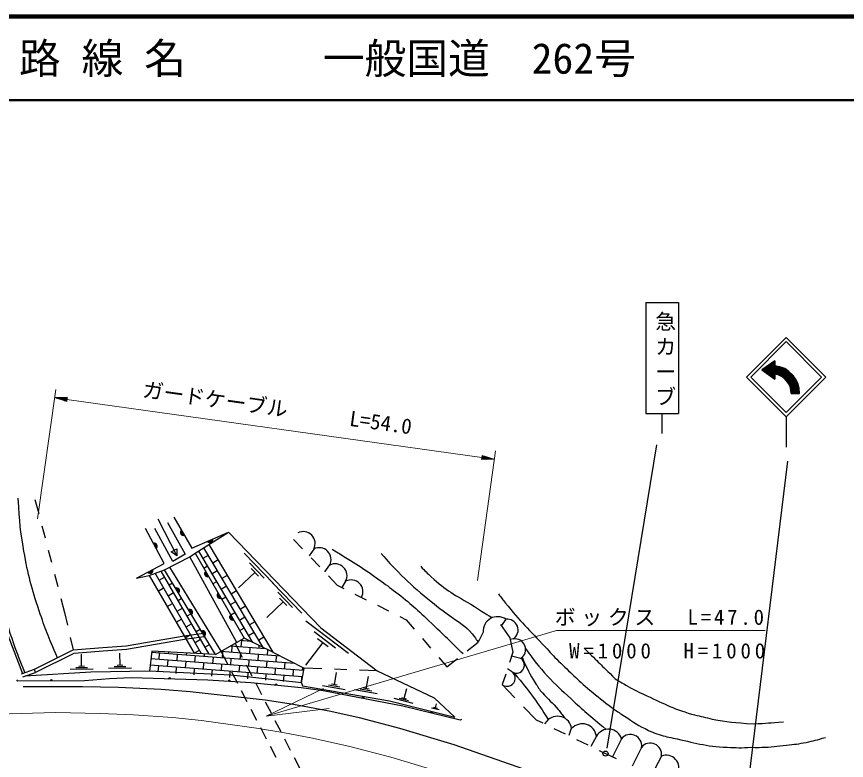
# Model space of a CAD drawing. Units: millimetres, scale not verified. Extents: x 40000 to 680000, y 20000 to 380000.
# Drawn here: x 180097 to 279404, y 290970 to 380000 of the extents above; entities that cross this region are included whole.
import ezdxf
from ezdxf.enums import TextEntityAlignment as Align

# ---------------------------------------------------------------- set-up
doc = ezdxf.new("R2010")
doc.units = ezdxf.units.MM
doc.header["$LTSCALE"] = 1000
doc.linetypes.add('CHAIN', pattern=[18.5, 12, -1.5, 3.5, -1.5])
for name, color, linetype, lineweight in [('M-BGD', 7, 'Continuous', 25), ('M-BMK', 2, 'CHAIN', 13), ('M-STR-HTXT', 7, 'Continuous', 13), ('M-STR-STRC', 7, 'Continuous', 25), ('M-TTL', 2, 'Continuous', 140), ('M-TTL-LINE', 7, 'Continuous', 50)]:
    doc.layers.add(name, color=color, linetype=linetype, lineweight=lineweight)
doc.layers.add('M-TTL-TXT', color=7, linetype='Continuous')
doc.styles.add('@ＭＳ ゴシック', font='')
doc.styles.add('ＭＳ ゴシック', font='')
doc.styles.get('@ＭＳ ゴシック').set_extended_font_data('@MS Gothic')
doc.styles.get('ＭＳ ゴシック').set_extended_font_data('MS Gothic')

# ---------------------------------------------------------------- blocks, each defined once
blk = doc.blocks.new('open_arrow')
at = {"color": 0, "linetype": 'Continuous', "lineweight": -2}
blk.add_lwpolyline([(7.5, 1.25), (0, 0), (7.5, -1.25)], dxfattribs=at)

msp = doc.modelspace()

# ---------------------------------------------------------------- hatches: boundary and pattern name
at = {"layer": 'M-STR-STRC'}
h = msp.add_hatch(dxfattribs=at)
h.set_pattern_fill('USER', color=256, style=0, pattern_type=2)
h.set_pattern_definition([(45, (838024, 443077), (-70.71068, 70.71068), []), (135, (838024, 443077), (-70.71068, -70.71068), [])])
h.paths.add_polyline_path([(273785, 334891, 0.39588), (270829, 338202), (270829, 338786), (269265, 337700), (270829, 336613), (270829, 337197, -0.38773), (272785, 334891)])

# ---------------------------------------------------------------- linework, layer by layer
at = {"layer": 'M-BGD'}
for p, q in [((182299, 322195), (182742, 320504)), ((196984, 319886), (199279, 315444)), ((183122, 319053), (183503, 317602)), ((213248, 317418), (214308, 316307)), ((183883, 316151), (184263, 314700)), ((198602, 315938), (199268, 316283)), ((199279, 315444), (198602, 315938)), ((199268, 316283), (199279, 315444)), ((201849, 316016), (208329, 305095)), ((202484, 316415), (209570, 304473)), ((215681, 316250), (215101, 315476)), ((206439, 305093), (200832, 315332)), ((201471, 315778), (207330, 305595)), ((203023, 315507), (202378, 315124)), ((204217, 314965), (203572, 314583)), ((207332, 315762), (210837, 312128)), ((215343, 315222), (216379, 314137)), ((198410, 314097), (204549, 304031)), ((202927, 314200), (202519, 313958)), ((207966, 314620), (209718, 312803)), ((208162, 313932), (209038, 313023)), ((217525, 314383), (216939, 313550)), ((184644, 313249), (185024, 311798)), ((195969, 313093), (201344, 303788)), ((202235, 303745), (196680, 313362)), ((197154, 312541), (197803, 312916)), ((203126, 303702), (197391, 313630)), ((203900, 303665), (197794, 313783)), ((204120, 313658), (203475, 313275)), ((205314, 313116), (204669, 312734)), ((208600, 313477), (206661, 311608)), ((217414, 313052), (218475, 311941)), ((198341, 311985), (198740, 312215)), ((204024, 312351), (203591, 312094)), ((210731, 312237), (214236, 308602)), ((218475, 311941), (219249, 311552)), ((219455, 312430), (219014, 311670)), ((197042, 311235), (197692, 311610)), ((198229, 310679), (198879, 311054)), ((205217, 311809), (204572, 311426)), ((206411, 311267), (205766, 310885)), ((211365, 311095), (213118, 309277)), ((220590, 310879), (221930, 310206)), ((185404, 310347), (185848, 308656)), ((199417, 310123), (199851, 310374)), ((205121, 310502), (204663, 310230)), ((206314, 309960), (205669, 309577)), ((211999, 309952), (210061, 308083)), ((211561, 310407), (212437, 309498)), ((198118, 309373), (198767, 309748)), ((199305, 308817), (199954, 309192)), ((207508, 309418), (206863, 309035)), ((223271, 309533), (224611, 308860)), ((185848, 308656), (186191, 307160)), ((199193, 307511), (199843, 307886)), ((200492, 308262), (200962, 308533)), ((206218, 308653), (205736, 308367)), ((207411, 308111), (206766, 307728)), ((225952, 308187), (226727, 307798)), ((238658, 307858), (238112, 307102)), ((200380, 306956), (201030, 307331)), ((208605, 307569), (207960, 307186)), ((214708, 307692), (219809, 303819)), ((226727, 307798), (227684, 306684)), ((238006, 307252), (239135, 305650)), ((200133, 305865), (202453, 306186)), ((200269, 305650), (200918, 306025)), ((201568, 306400), (202073, 306692)), ((207315, 306804), (206808, 306503)), ((208509, 306262), (207864, 305879)), ((215725, 306383), (218276, 304447)), ((235941, 306305), (235318, 305122)), ((186527, 305698), (186871, 304202)), ((193208, 304672), (200133, 305865)), ((193256, 304274), (200194, 305470)), ((200194, 305470), (202508, 305790)), ((201456, 305094), (202105, 305469)), ((203900, 303665), (207330, 305595)), ((206235, 304979), (207099, 303312)), ((208076, 305221), (206836, 305317)), ((206977, 304554), (207035, 305302)), ((210761, 303936), (207330, 305595)), ((209702, 305720), (209057, 305337)), ((216742, 305075), (214677, 302354)), ((216105, 305559), (217380, 304591)), ((228661, 305546), (229639, 304408)), ((234034, 304105), (235318, 305122)), ((239135, 305650), (239499, 303940)), ((239544, 305515), (239181, 305431)), ((182226, 301884), (186871, 304202)), ((186871, 304202), (190412, 304485)), ((186980, 303809), (190441, 304086)), ((190412, 304485), (193208, 304672)), ((190441, 304086), (193256, 304274)), ((198288, 303718), (198304, 303934)), ((201344, 303788), (201994, 304163)), ((202643, 304538), (203185, 304851)), ((211622, 303444), (204483, 303993)), ((204552, 304032), (205373, 302444)), ((204719, 303223), (204776, 303971)), ((209849, 304333), (205660, 304655)), ((205848, 303888), (205905, 304636)), ((207992, 303723), (208049, 304471)), ((209121, 304389), (209144, 304686)), ((210135, 303559), (210182, 304166)), ((210761, 303936), (210811, 303851)), ((239499, 303940), (239095, 302705)), ((182404, 301526), (186980, 303809)), ((187879, 302228), (187857, 303697)), ((192476, 302351), (192453, 303820)), ((214446, 301723), (196172, 303128)), ((213395, 302556), (196258, 303874)), ((197158, 303052), (197216, 303800)), ((198172, 302222), (198230, 302970)), ((199302, 302888), (199359, 303635)), ((200431, 303553), (200453, 303831)), ((201446, 302723), (201503, 303470)), ((202575, 303388), (202601, 303728)), ((203589, 302558), (203647, 303306)), ((205733, 302393), (205790, 303141)), ((206862, 303058), (206920, 303806)), ((207877, 302228), (207934, 302976)), ((209006, 302893), (209063, 303641)), ((210799, 303871), (210786, 303863)), ((211150, 302728), (211207, 303476)), ((211965, 303313), (211928, 303291)), ((212019, 303285), (212053, 303229)), ((230616, 303270), (231573, 302156)), ((231573, 302156), (232858, 303174)), ((240430, 303175), (239341, 303459)), ((188570, 302055), (187193, 302034)), ((188223, 302233), (187534, 302223)), ((193858, 302005), (191104, 301963)), ((193167, 302178), (191790, 302157)), ((192820, 302356), (192131, 302346)), ((214319, 300980), (196086, 302383)), ((197043, 301557), (197101, 302305)), ((199187, 301392), (199244, 302140)), ((200316, 302057), (200374, 302805)), ((201330, 301227), (201388, 301975)), ((202460, 301892), (202517, 302640)), ((204603, 301727), (204661, 302475)), ((206747, 301563), (206805, 302310)), ((207559, 302424), (208249, 301092)), ((208891, 301398), (208948, 302145)), ((210020, 302063), (210078, 302811)), ((211034, 301233), (211092, 301981)), ((212164, 301898), (212221, 302646)), ((213091, 302731), (213070, 302719)), ((213277, 302634), (213294, 302607)), ((213293, 302563), (213296, 302605)), ((214192, 300238), (214494, 302005)), ((214216, 302149), (214212, 302146)), ((214308, 301733), (214335, 302085)), ((216629, 301931), (214494, 302005)), ((239321, 301601), (238843, 301934)), ((180703, 301335), (182226, 301884)), ((180839, 300958), (182361, 301507)), ((182361, 301507), (182226, 301884)), ((189261, 301882), (186507, 301840)), ((203474, 301062), (203532, 301810)), ((205618, 300897), (205675, 301645)), ((205832, 301556), (206522, 300223)), ((207761, 300732), (207819, 301480)), ((209905, 300567), (209963, 301315)), ((212049, 300403), (212106, 301150)), ((213178, 301068), (213236, 301816)), ((214192, 300238), (214250, 300985)), ((218123, 300022), (218377, 301473)), ((219627, 301826), (218128, 301878)), ((223262, 301699), (221127, 301774)), ((221942, 299545), (222196, 300996)), ((238628, 301280), (238225, 300045)), ((180259, 300447), (180108, 300596)), ((208710, 300204), (209400, 298873)), ((218771, 299722), (217411, 299960)), ((218463, 299963), (217783, 300082)), ((238225, 300045), (239732, 298480)), ((206981, 299335), (207670, 298003)), ((219420, 299421), (216699, 299898)), ((223239, 298944), (220518, 299420)), ((222591, 299244), (221230, 299482)), ((222282, 299485), (221602, 299604)), ((226483, 298380), (226788, 299597)), ((209860, 297985), (210550, 296653)), ((227548, 297790), (225265, 298362)), ((227015, 298085), (225874, 298371)), ((226768, 298309), (226197, 298452)), ((208129, 297115), (208819, 295782)), ((230650, 297013), (229741, 297240)), ((230453, 297191), (229999, 297305)), ((230226, 297248), (230347, 297732)), ((240773, 297400), (242280, 295835)), ((211010, 295765), (211700, 294433)), ((233345, 295879), (233163, 295769)), ((242280, 295835), (243055, 295457)), ((243554, 295683), (243276, 295350)), ((209278, 294894), (209967, 293562)), ((244404, 294800), (245752, 294142)), ((246454, 294793), (246173, 293937)), ((212161, 293546), (212851, 292214)), ((247100, 293485), (248448, 292827)), ((249486, 293863), (248827, 292643)), ((252507, 293572), (251428, 291387)), ((210426, 292673), (211115, 291341)), ((249797, 292170), (250572, 291791)), ((254897, 292532), (253775, 290280)), ((213311, 291326), (214001, 289994)), ((250572, 291791), (251834, 291196)), ((257275, 291497), (256065, 289199))]:
    msp.add_line(p, q, dxfattribs=at)
for points in [[(172541, 322939), (176945, 311402), (180798, 301369)], [(198929, 320103), (201064, 316367), (205456, 318283)], [(198149, 319463), (200284, 315662), (198796, 314772), (196628, 318719)], [(194440, 312776), (197740, 314547), (195508, 318745)], [(194440, 312776), (195969, 313093), (197794, 313783), (200832, 315332), (201471, 315778), (205456, 318283)], [(205456, 318283), (216492, 306839), (223262, 301699)], [(203120, 316814), (210761, 303936), (214494, 302005)], [(203900, 303665), (196276, 304031), (196001, 301637)], [(196001, 301637), (188974, 301531), (181111, 301057)], [(214192, 300238), (208355, 300889), (205754, 301163), (196001, 301637)], [(223262, 301699), (230066, 298480), (232541, 296127)], [(233163, 295769), (226340, 297448), (216773, 299311), (214148, 299650), (208137, 300242), (202972, 300581), (193828, 300835), (191204, 300750), (188240, 300496), (180259, 300447)], [(214192, 300238), (214313, 299909), (224706, 298089), (232541, 296127)], [(180874, 299819), (187986, 299819), (192304, 299734), (197384, 299480), (200856, 299226), (209830, 298210), (213217, 297702), (217704, 296856), (221091, 296094), (225917, 294824), (232436, 292876), (243274, 289066), (276717, 274334), (282644, 271879)]]:
    msp.add_lwpolyline(points, dxfattribs=at)
for centre, radius, start, end in [((200044, 318262), 354, 128.54229, 290.94747), ((200044, 318262), 283, 130.76633, 288.72343), ((200044, 318262), 212, 134.51266, 284.97711), ((200044, 318262), 142, 142.22439, 277.26538), ((200044, 318262), 100, 152.54205, 266.94771), ((200044, 318262), 100, 152.54205, 266.94771), ((214406, 316943), 1420, 331.86823, 117.43745), ((196576, 316620), 354, 306.80109, 109.20627), ((196576, 316620), 283, 309.02513, 106.98223), ((196576, 316620), 212, 312.77146, 103.23591), ((203238, 317375), 354, 212.37695, 14.78213), ((203238, 317375), 283, 214.60099, 12.55809), ((203238, 317375), 212, 218.34732, 8.81176), ((203238, 317375), 142, 226.05905, 1.10004), ((203238, 317375), 100, 236.37671, 350.78237), ((203238, 317375), 100, 236.37671, 350.78237), ((196576, 316620), 142, 320.48319, 95.52418), ((196576, 316620), 100, 330.80085, 85.20652), ((196576, 316620), 100, 330.80085, 85.20652), ((216313, 315013), 1420, 331.86823, 117.43745), ((196064, 313709), 354, 217.02274, 19.42792), ((218220, 313082), 1420, 331.86823, 117.43745), ((196064, 313709), 283, 219.24678, 17.20388), ((196064, 313709), 212, 222.99311, 13.45756), ((196064, 313709), 142, 230.70484, 5.74583), ((196064, 313709), 100, 241.0225, 355.42817), ((196064, 313709), 100, 241.0225, 355.42817), ((202952, 313314), 354, 128.71313, 291.1183), ((202952, 313314), 283, 130.93716, 288.89426), ((202952, 313314), 212, 134.68349, 285.14794), ((202952, 313314), 142, 142.39522, 277.43621), ((202952, 313314), 100, 152.71288, 267.11855), ((202952, 313314), 100, 152.71288, 267.11855), ((220127, 311152), 1420, 331.86823, 117.43745), ((199251, 311265), 354, 309.90987, 112.31505), ((199251, 311265), 283, 312.13391, 110.09101), ((199251, 311265), 212, 315.88023, 106.34468), ((199251, 311265), 142, 323.59196, 98.63295), ((199251, 311265), 100, 333.90963, 88.31529), ((199251, 311265), 100, 333.90963, 88.31529), ((204448, 310713), 354, 128.71313, 291.1183), ((204448, 310713), 283, 130.93716, 288.89426), ((204448, 310713), 212, 134.68349, 285.14794), ((204448, 310713), 142, 142.39522, 277.43621), ((204448, 310713), 100, 152.71288, 267.11855), ((204448, 310713), 100, 152.71288, 267.11855), ((200801, 308696), 354, 309.90987, 112.31505), ((200801, 308696), 283, 312.13391, 110.09101), ((200801, 308696), 212, 315.88023, 106.34468), ((200801, 308696), 142, 323.59196, 98.63295), ((200801, 308696), 100, 333.90963, 88.31529), ((200801, 308696), 100, 333.90963, 88.31529), ((205944, 308113), 354, 128.71313, 291.1183), ((205944, 308113), 283, 130.93716, 288.89426), ((205944, 308113), 212, 134.68349, 285.14794), ((205944, 308113), 142, 142.39522, 277.43621), ((205944, 308113), 100, 152.71288, 267.11855), ((205944, 308113), 100, 152.71288, 267.11855), ((237659, 306452), 1725, 54.58931, 184.90045), ((238836, 306587), 1283, 303.47464, 97.96244), ((202351, 306128), 354, 309.90987, 112.31505), ((202351, 306128), 283, 312.13391, 110.09101), ((202351, 306128), 212, 315.88023, 106.34468), ((202351, 306128), 142, 323.59196, 98.63295), ((202351, 306128), 100, 333.90963, 88.31529), ((202351, 306128), 100, 333.90963, 88.31529), ((239722, 304245), 1283, 303.47464, 97.96244), ((239913, 302368), 958, 232.32306, 57.34427), ((238810, 300803), 958, 232.32306, 57.34427), ((184249, 300471), 150, 0.35744, 180.35744), ((184249, 300471), 120, 0.35744, 180.35744), ((184249, 300471), 100, 0.35744, 180.35744), ((184249, 300471), 100, 0.35744, 180.35744), ((184249, 300471), 100, 0.35744, 180.35744), ((184249, 300471), 100, 0.35744, 180.35744), ((198400, 300708), 150, 358.40886, 178.40886), ((198400, 300708), 120, 358.40886, 178.40886), ((198400, 300708), 100, 358.40886, 178.40886), ((198400, 300708), 100, 358.40886, 178.40886), ((198400, 300708), 100, 358.40886, 178.40886), ((198400, 300708), 100, 358.40886, 178.40886), ((205555, 300412), 150, 356.24827, 176.24827), ((205555, 300412), 120, 356.24827, 176.24827), ((205555, 300412), 100, 356.24827, 176.24827), ((205555, 300412), 100, 356.24827, 176.24827), ((205555, 300412), 100, 356.24827, 176.24827), ((205555, 300412), 100, 356.24827, 176.24827), ((211143, 299946), 150, 354.36932, 174.36932), ((211143, 299946), 120, 354.36932, 174.36932), ((211143, 299946), 100, 354.36932, 174.36932), ((211143, 299946), 100, 354.36932, 174.36932), ((211143, 299946), 100, 354.36932, 174.36932), ((211143, 299946), 100, 354.36932, 174.36932), ((221557, 298380), 150, 348.98289, 168.98289), ((221557, 298380), 120, 348.98289, 168.98289), ((221557, 298380), 100, 348.98289, 168.98289), ((221557, 298380), 100, 348.98289, 168.98289), ((221557, 298380), 100, 348.98289, 168.98289), ((221557, 298380), 100, 348.98289, 168.98289), ((229752, 296609), 150, 346.17254, 166.17254), ((229752, 296609), 120, 346.17254, 166.17254), ((229752, 296609), 100, 346.17254, 166.17254), ((229752, 296609), 100, 346.17254, 166.17254), ((229752, 296609), 100, 346.17254, 166.17254), ((229752, 296609), 100, 346.17254, 166.17254), ((244830, 294555), 1703, 7.33531, 138.55806), ((247797, 293645), 1703, 7.33531, 138.55806), ((250934, 293069), 1651, 17.72458, 151.26447), ((253561, 292737), 1345, 351.34509, 141.6258), ((255945, 291699), 1345, 351.34509, 141.6258), ((257836, 290094), 1511, 331.32637, 111.77689)]:
    msp.add_arc(centre, radius, start, end, dxfattribs=at)
for points, knots in [([(176472, 322741), (176749, 318648), (176847, 317396), (177445, 314021), (178081, 310436), (178512, 308416), (179726, 304983), (180216, 303597), (180381, 303095), (181080, 301471)], [0, 0, 0, 0, 1, 1, 1, 2, 2, 2, 3, 3, 3, 3]), ([(184995, 303266), (183860, 305857), (183541, 306644), (182796, 308878), (181888, 311602), (181460, 313169), (180973, 315999), (180550, 318457), (180472, 319374), (180290, 322346)], [0, 0, 0, 0, 1, 1, 1, 2, 2, 2, 3, 3, 3, 3]), ([(217874, 316244), (220701, 314484), (221514, 314038), (223716, 312434), (224518, 311850), (224966, 311521), (225748, 310910), (227557, 309497), (228106, 308921), (230150, 307016)], [0, 0, 0, 0, 1, 1, 1, 2, 2, 2, 3, 3, 3, 3]), ([(223716, 315736), (224653, 314665), (224928, 314371), (225748, 313535), (226911, 312348), (227608, 311725), (228880, 310656), (230126, 309610), (230583, 309277), (232182, 308116)], [0, 0, 0, 0, 1, 1, 1, 2, 2, 2, 3, 3, 3, 3]), ([(228457, 314212), (229008, 313594), (229215, 313422), (229727, 312942), (231514, 311268), (232418, 310885), (234892, 309386)], [0, 0, 0, 0, 1, 1, 1, 2, 2, 2, 2]), ([(237770, 310910), (238160, 310377), (238282, 310236), (238617, 309810), (240325, 307638), (241469, 306576), (243358, 304560), (243982, 303895), (244312, 303502), (244967, 302867), (246395, 301482), (247168, 300673), (248692, 299396), (249757, 298503), (250132, 298205), (251486, 297194)], [0, 0, 0, 0, 1, 1, 1, 2, 2, 2, 3, 3, 3, 4, 4, 4, 5, 5, 5, 5]), ([(232182, 308116), (233493, 307155), (234077, 306887), (234903, 305745), (235074, 305508), (235155, 305417), (235318, 305122)], [0, 0, 0, 0, 1, 1, 1, 2, 2, 2, 2]), ([(233531, 303707), (232869, 304361), (232702, 304526), (232169, 305049), (231384, 305820), (231135, 306061), (230150, 307016)], [0, 0, 0, 0, 1, 1, 1, 2, 2, 2, 2]), ([(241001, 304351), (242163, 302773), (242510, 302292), (243612, 301089), (244639, 299968), (245295, 299417), (246406, 298380), (248003, 296889), (248569, 296432), (250618, 294702)], [0, 0, 0, 0, 1, 1, 1, 2, 2, 2, 3, 3, 3, 3]), ([(240584, 303308), (241260, 301845), (241427, 301366), (242173, 300242), (242488, 299768), (242646, 299486), (243020, 299057), (243722, 298249), (244228, 297895), (244904, 297065), (245226, 296670), (245341, 296532), (245701, 296032)], [0, 0, 0, 0, 1, 1, 1, 2, 2, 2, 3, 3, 3, 4, 4, 4, 4]), ([(239633, 301428), (240760, 300078), (241085, 299700), (241929, 298527), (242659, 297513), (242894, 297152), (243705, 295866)], [0, 0, 0, 0, 1, 1, 1, 2, 2, 2, 2]), ([(251740, 300750), (252341, 300374), (252508, 300276), (253010, 299988), (253819, 299525), (254279, 299273), (255127, 298888), (257341, 297882), (258548, 297191), (260884, 296517), (261015, 296479), (261091, 296465), (261223, 296432), (262049, 296231), (262508, 296099), (263340, 295924), (265230, 295527), (265932, 295525), (268250, 295332)], [0, 0, 0, 0, 1, 1, 1, 2, 2, 2, 3, 3, 3, 4, 4, 4, 5, 5, 5, 6, 6, 6, 6]), ([(251486, 297194), (252122, 296736), (252305, 296617), (252841, 296263), (253930, 295545), (254540, 295126), (255720, 294570), (256109, 294386), (256328, 294284), (256736, 294146), (257480, 293895), (257914, 293803), (258683, 293638), (261176, 293105), (262570, 292647), (265118, 292538), (266274, 292488), (266711, 292464), (268081, 292538)], [0, 0, 0, 0, 1, 1, 1, 2, 2, 2, 3, 3, 3, 4, 4, 4, 5, 5, 5, 6, 6, 6, 6]), ([(268081, 292538), (268643, 292522), (268803, 292529), (269266, 292538), (270428, 292560), (271076, 292653), (272230, 292792), (273158, 292903), (273683, 292946), (274600, 293130), (275505, 293312), (275820, 293406), (276886, 293723)], [0, 0, 0, 0, 1, 1, 1, 2, 2, 2, 3, 3, 3, 4, 4, 4, 4])]:
    msp.add_open_spline(points, degree=3, knots=knots, dxfattribs=at)
for points in [[(234892, 309386), (235937, 308723), (235937, 308723), (236982, 308059)], [(248015, 304391), (249878, 302571), (249878, 302571), (251740, 300750)], [(268250, 295332), (270071, 295459), (270071, 295459), (271891, 295586)]]:
    msp.add_open_spline(points, degree=3, dxfattribs=at)
at = {"layer": 'M-BMK'}
msp.add_lwpolyline([(175778, 296441), (184769, 296686), (190103, 296602), (194082, 296432), (198739, 296094), (202210, 295755), (208814, 294824), (211947, 294316), (215503, 293638), (219990, 292622), (224901, 291352), (230574, 289659), (235823, 287881), (242342, 285341), (257244, 279160), (270407, 273412)], dxfattribs=at)
at = {"layer": 'M-STR-HTXT'}
for p, q in [((182609, 319887), (184779, 335383)), ((184641, 334393), (186161, 334432)), ((184641, 334393), (186092, 333937)), ((184641, 334393), (186126, 334185)), ((186119, 334135), (184931, 334301)), ((186133, 334234), (184945, 334401)), ((185221, 334210), (186112, 334086)), ((185249, 334408), (186140, 334284)), ((186105, 334036), (185511, 334119)), ((186147, 334333), (185553, 334416)), ((185801, 334028), (186099, 333987)), ((185857, 334424), (186154, 334383)), ((186092, 333937), (186161, 334432)), ((186126, 334185), (235784, 327230)), ((235238, 312517), (237408, 328013)), ((235819, 327478), (235750, 326983)), ((237270, 327022), (235750, 326983)), ((236054, 326991), (235757, 327032)), ((235763, 327082), (236358, 326999)), ((236662, 327007), (235770, 327131)), ((235777, 327181), (236966, 327014)), ((237270, 327022), (235784, 327230)), ((235791, 327280), (236980, 327113)), ((236689, 327205), (235798, 327329)), ((235805, 327379), (236399, 327296)), ((236109, 327387), (235812, 327428)), ((237270, 327022), (235819, 327478))]:
    msp.add_line(p, q, dxfattribs=at)
msp.add_lwpolyline([(209964, 296263), (244693, 306514), (269693, 306514)], dxfattribs=at)
at = {"layer": 'M-STR-STRC'}
for p, q in [((255409, 345769), (259312, 345769)), ((255409, 345769), (255409, 332473)), ((259312, 345769), (259312, 332473)), ((267463, 336848), (272201, 341586)), ((267958, 336848), (272201, 341091)), ((272201, 341586), (276938, 336848)), ((272201, 341091), (276443, 336848)), ((270829, 338786), (269265, 337700)), ((270829, 338786), (270829, 338202)), ((269265, 337700), (270829, 336613)), ((267463, 336848), (272201, 332110)), ((267958, 336848), (272201, 332605)), ((270829, 337197), (270829, 336613)), ((272201, 332605), (276443, 336848)), ((272201, 332110), (276938, 336848)), ((272785, 334891), (273785, 334891)), ((255409, 332473), (259312, 332473)), ((257326, 332473), (257326, 330101)), ((272201, 332110), (272201, 328475)), ((250766, 292439), (256735, 328735)), ((272349, 326770), (267277, 285304))]:
    msp.add_line(p, q, dxfattribs=at)
msp.add_circle((250572, 291791), 305, dxfattribs=at)
for radius, start, end in [(3242, 358.56476, 84.95584), (2242, 357.9245, 82.69614)]:
    msp.add_arc((270544, 334972), radius, start, end, dxfattribs=at)
at = {"layer": 'M-TTL'}
msp.add_line((680000, 380000), (40000, 380000), dxfattribs=at)
at = {"layer": 'M-TTL-LINE'}
msp.add_line((40000, 370000), (680000, 370000), dxfattribs=at)

# ---------------------------------------------------------------- block references
at = {"layer": 'M-STR-HTXT', "xscale": 1000, "yscale": 1000, "rotation": 16.4}
msp.add_blockref('open_arrow', (209964, 296263), dxfattribs=at)

# ---------------------------------------------------------------- texts
at = {"layer": 'M-STR-HTXT', "style": 'ＭＳ ゴシック'}
msp.add_text('ガードケーブル\u3000\u3000\u3000L=54.0', height=1833, rotation=352.028, dxfattribs=at).set_placement((211094, 331698), align=Align.BOTTOM_CENTER)
at = {"layer": 'M-STR-HTXT', "char_height": 1833, "attachment_point": 8, "style": 'ＭＳ ゴシック'}
for s, insert in [('\\T1.27;ボックス\u3000L=47.0', (257193, 307014)), ('\\T1.37;W=1000\u3000H=1000', (258184, 303143))]:
    msp.add_mtext(s, dxfattribs=dict(at, insert=insert))
at = {"layer": 'M-STR-STRC', "style": '@ＭＳ ゴシック'}
for s, p in [('急', (256277, 344777)), ('カ', (256277, 341777)), ('ー', (256277, 338777)), ('ブ', (256277, 335777))]:
    msp.add_text(s, height=1833, rotation=270, dxfattribs=at).set_placement(p, align=Align.BOTTOM_LEFT)
at = {"layer": 'M-TTL-TXT', "style": 'ＭＳ ゴシック'}
for s, p in [('路 線 名', (180380, 375000)), ('一般国道\u3000262号', (216734, 375000))]:
    msp.add_text(s, height=3666, dxfattribs=at).set_placement(p, align=Align.MIDDLE_LEFT)

doc.saveas('drawing.dxf')
